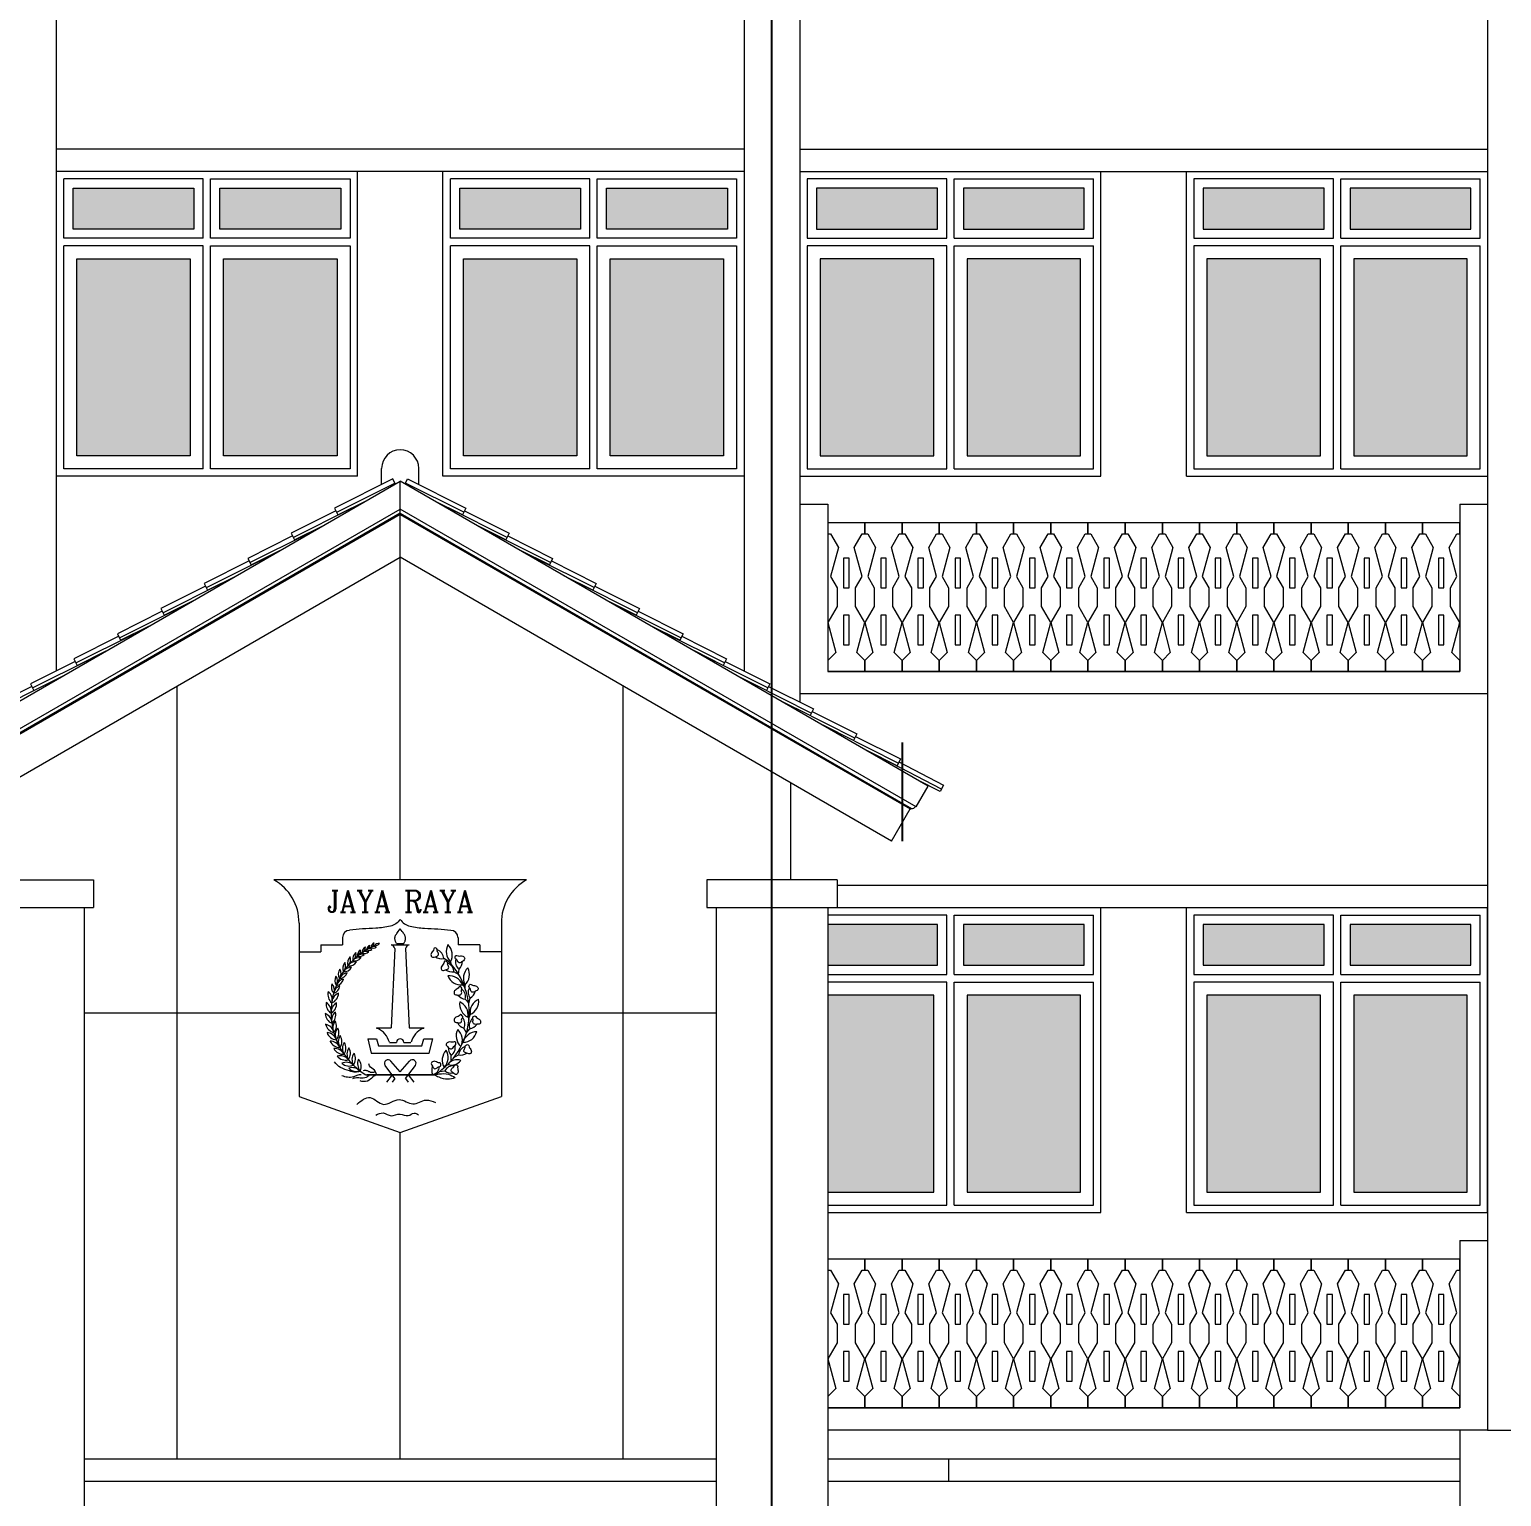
# Model space of a CAD drawing. Header units: millimetres. Extents: x -11 to 39085, y -101 to 28664.
# Drawn here: x 7863 to 9447, y 22618 to 24196 of the extents above; entities that cross this region are included whole.
import ezdxf
from ezdxf.enums import TextEntityAlignment as Align

# ---------------------------------------------------------------- set-up
doc = ezdxf.new("R2010")
doc.units = ezdxf.units.MM
for name, color, linetype, lineweight in [('ars', 11, 'Continuous', 5), ('GEN', 11, 'Continuous', 5), ('kap', 71, 'Continuous', 15), ('kop', 7, 'Continuous', 20), ('kus', 63, 'Continuous', 15), ('sol kaca', 9, 'Continuous', 0), ('tem', 5, 'Continuous', 20)]:
    doc.layers.add(name, color=color, linetype=linetype, lineweight=lineweight)
doc.layers.add('as', color=1, linetype='Continuous', plot=False)
doc.styles.add('BARU', font='complex.shx')

msp = doc.modelspace()

# ---------------------------------------------------------------- hatches: boundary and pattern name
at = {"layer": 'sol kaca'}
h = msp.add_hatch(color=256, dxfattribs=at)
h.dxf.hatch_style = 1
h.paths.add_polyline_path([(8040, 24025.4), (7910, 24025.4), (7910, 23981.4), (8040, 23981.4)])
h.paths.add_polyline_path([(8198, 24025.4), (8068, 24025.4), (8068, 23981.4), (8198, 23981.4)])
h.paths.add_polyline_path([(8194, 23949.4), (8072, 23949.4), (8072, 23737.4), (8194, 23737.4)])
h.paths.add_polyline_path([(8036, 23949.4), (7914, 23949.4), (7914, 23737.4), (8036, 23737.4)])
h = msp.add_hatch(color=256, dxfattribs=at)
h.dxf.hatch_style = 1
h.paths.add_polyline_path([(8456, 24025.4), (8326, 24025.4), (8326, 23981.4), (8456, 23981.4)])
h.paths.add_polyline_path([(8614, 24025.4), (8484, 24025.4), (8484, 23981.4), (8614, 23981.4)])
h.paths.add_polyline_path([(8610, 23949.4), (8488, 23949.4), (8488, 23737.4), (8610, 23737.4)])
h.paths.add_polyline_path([(8452, 23949.4), (8330, 23949.4), (8330, 23737.4), (8452, 23737.4)])
h = msp.add_hatch(color=256, dxfattribs=at)
h.dxf.hatch_style = 1
h.paths.add_polyline_path([(8840, 24025.4), (8710, 24025.4), (8710, 23981.4), (8840, 23981.4)])
h.paths.add_polyline_path([(8998, 24025.4), (8868, 24025.4), (8868, 23981.4), (8998, 23981.4)])
h.paths.add_polyline_path([(8994, 23949.4), (8872, 23949.4), (8872, 23737.4), (8994, 23737.4)])
h.paths.add_polyline_path([(8836, 23949.4), (8714, 23949.4), (8714, 23737.4), (8836, 23737.4)])
h = msp.add_hatch(color=256, dxfattribs=at)
h.dxf.hatch_style = 1
h.paths.add_polyline_path([(9256, 24025.4), (9126, 24025.4), (9126, 23981.4), (9256, 23981.4)])
h.paths.add_polyline_path([(9414, 24025.4), (9284, 24025.4), (9284, 23981.4), (9414, 23981.4)])
h.paths.add_polyline_path([(9410, 23949.4), (9288, 23949.4), (9288, 23737.4), (9410, 23737.4)])
h.paths.add_polyline_path([(9252, 23949.4), (9130, 23949.4), (9130, 23737.4), (9252, 23737.4)])
h = msp.add_hatch(color=256, dxfattribs=at)
h.dxf.hatch_style = 1
h.paths.add_polyline_path([(8998, 23189.4), (8998, 23233.4), (8868, 23233.4), (8868, 23189.4)])
h.paths.add_polyline_path([(8872, 22945.4), (8994, 22945.4), (8994, 23157.4), (8872, 23157.4)])
h.paths.add_polyline_path([(8722, 23157.4), (8722, 22945.4), (8836, 22945.4), (8836, 23157.4)])
h.paths.add_polyline_path([(8722, 23233.4), (8722, 23189.4), (8840, 23189.4), (8840, 23233.4)])
h = msp.add_hatch(color=256, dxfattribs=at)
h.dxf.hatch_style = 1
h.paths.add_polyline_path([(9256, 23233.4), (9126, 23233.4), (9126, 23189.4), (9256, 23189.4)])
h.paths.add_polyline_path([(9414, 23233.4), (9284, 23233.4), (9284, 23189.4), (9414, 23189.4)])
h.paths.add_polyline_path([(9410, 23157.4), (9288, 23157.4), (9288, 22945.4), (9410, 22945.4)])
h.paths.add_polyline_path([(9252, 23157.4), (9130, 23157.4), (9130, 22945.4), (9252, 22945.4)])

# ---------------------------------------------------------------- linework, layer by layer
at = {"layer": 'ars'}
for p, q in [((8262, 23675.6), (7711.9, 23358)), ((8262, 23674.4), (7713.3, 23357.6)), ((8262, 23675.6), (8812.1, 23358)), ((8262, 23674.4), (8810.7, 23357.6)), ((8262, 23281.4), (8262, 23628.3)), ((8022, 22658.4), (8022, 23489.7)), ((8502, 22658.4), (8502, 23489.7)), ((8313.7, 23193.8), (8308.8, 23196.7)), ((8316.1, 23193), (8317, 23190.2)), ((8324.8, 23179.6), (8319.8, 23182.5)), ((8324.8, 23179.6), (8325.3, 23185.3)), ((8329, 23168.3), (8331.3, 23166.1)), ((8331.7, 23168.1), (8331.7, 23165.2)), ((8335.7, 23148.5), (8331.9, 23152.8)), ((8335.7, 23148.5), (8337.4, 23154)), ((7922, 23138.4), (8153.2, 23138.4)), ((8335, 23133.5), (8335.9, 23130.4)), ((8337.2, 23136.4), (8336.1, 23133.7)), ((8370.8, 23138.4), (8602, 23138.4)), ((8333.2, 23116.6), (8330.3, 23121.6)), ((8333.2, 23116.6), (8336.8, 23121.1)), ((8316.8, 23086.8), (8316.8, 23092.5)), ((8319.7, 23090.3), (8324.8, 23093.1)), ((8304.2, 23075.2), (8309.9, 23075.8)), ((8262, 22658.4), (8262, 23009.4))]:
    msp.add_line(p, q, dxfattribs=at)
for points in [[(8762, 23665.4), (8722, 23665.4), (8722, 23653.4), (8725, 23653.4), (8733.4, 23638.9), (8725, 23607.5), (8732, 23595.4), (8732, 23575.4), (8722, 23558.1), (8730.6, 23526), (8722, 23517.4), (8722, 23505.4), (8762, 23505.4), (8762, 23517.4), (8753.4, 23526), (8762, 23558.1), (8752, 23575.4), (8752, 23595.4), (8759, 23607.5), (8750.6, 23638.9), (8759, 23653.4), (8762, 23653.4)], [(8802, 23665.4), (8762, 23665.4), (8762, 23653.4), (8765, 23653.4), (8773.4, 23638.9), (8765, 23607.5), (8772, 23595.4), (8772, 23575.4), (8762, 23558.1), (8770.6, 23526), (8762, 23517.4), (8762, 23505.4), (8802, 23505.4), (8802, 23517.4), (8793.4, 23526), (8802, 23558.1), (8792, 23575.4), (8792, 23595.4), (8799, 23607.5), (8790.6, 23638.9), (8799, 23653.4), (8802, 23653.4)], [(8842, 23665.4), (8802, 23665.4), (8802, 23653.4), (8805, 23653.4), (8813.4, 23638.9), (8805, 23607.5), (8812, 23595.4), (8812, 23575.4), (8802, 23558.1), (8810.6, 23526), (8802, 23517.4), (8802, 23505.4), (8842, 23505.4), (8842, 23517.4), (8833.4, 23526), (8842, 23558.1), (8832, 23575.4), (8832, 23595.4), (8839, 23607.5), (8830.6, 23638.9), (8839, 23653.4), (8842, 23653.4)], [(8882, 23665.4), (8842, 23665.4), (8842, 23653.4), (8845, 23653.4), (8853.4, 23638.9), (8845, 23607.5), (8852, 23595.4), (8852, 23575.4), (8842, 23558.1), (8850.6, 23526), (8842, 23517.4), (8842, 23505.4), (8882, 23505.4), (8882, 23517.4), (8873.4, 23526), (8882, 23558.1), (8872, 23575.4), (8872, 23595.4), (8879, 23607.5), (8870.6, 23638.9), (8879, 23653.4), (8882, 23653.4)], [(8922, 23665.4), (8882, 23665.4), (8882, 23653.4), (8885, 23653.4), (8893.4, 23638.9), (8885, 23607.5), (8892, 23595.4), (8892, 23575.4), (8882, 23558.1), (8890.6, 23526), (8882, 23517.4), (8882, 23505.4), (8922, 23505.4), (8922, 23517.4), (8913.4, 23526), (8922, 23558.1), (8912, 23575.4), (8912, 23595.4), (8919, 23607.5), (8910.6, 23638.9), (8919, 23653.4), (8922, 23653.4)], [(8962, 23665.4), (8922, 23665.4), (8922, 23653.4), (8925, 23653.4), (8933.4, 23638.9), (8925, 23607.5), (8932, 23595.4), (8932, 23575.4), (8922, 23558.1), (8930.6, 23526), (8922, 23517.4), (8922, 23505.4), (8962, 23505.4), (8962, 23517.4), (8953.4, 23526), (8962, 23558.1), (8952, 23575.4), (8952, 23595.4), (8959, 23607.5), (8950.6, 23638.9), (8959, 23653.4), (8962, 23653.4)], [(9002, 23665.4), (8962, 23665.4), (8962, 23653.4), (8965, 23653.4), (8973.4, 23638.9), (8965, 23607.5), (8972, 23595.4), (8972, 23575.4), (8962, 23558.1), (8970.6, 23526), (8962, 23517.4), (8962, 23505.4), (9002, 23505.4), (9002, 23517.4), (8993.4, 23526), (9002, 23558.1), (8992, 23575.4), (8992, 23595.4), (8999, 23607.5), (8990.6, 23638.9), (8999, 23653.4), (9002, 23653.4)], [(9042, 23665.4), (9002, 23665.4), (9002, 23653.4), (9005, 23653.4), (9013.4, 23638.9), (9005, 23607.5), (9012, 23595.4), (9012, 23575.4), (9002, 23558.1), (9010.6, 23526), (9002, 23517.4), (9002, 23505.4), (9042, 23505.4), (9042, 23517.4), (9033.4, 23526), (9042, 23558.1), (9032, 23575.4), (9032, 23595.4), (9039, 23607.5), (9030.6, 23638.9), (9039, 23653.4), (9042, 23653.4)], [(9082, 23665.4), (9042, 23665.4), (9042, 23653.4), (9045, 23653.4), (9053.4, 23638.9), (9045, 23607.5), (9052, 23595.4), (9052, 23575.4), (9042, 23558.1), (9050.6, 23526), (9042, 23517.4), (9042, 23505.4), (9082, 23505.4), (9082, 23517.4), (9073.4, 23526), (9082, 23558.1), (9072, 23575.4), (9072, 23595.4), (9079, 23607.5), (9070.6, 23638.9), (9079, 23653.4), (9082, 23653.4)], [(9122, 23665.4), (9082, 23665.4), (9082, 23653.4), (9085, 23653.4), (9093.4, 23638.9), (9085, 23607.5), (9092, 23595.4), (9092, 23575.4), (9082, 23558.1), (9090.6, 23526), (9082, 23517.4), (9082, 23505.4), (9122, 23505.4), (9122, 23517.4), (9113.4, 23526), (9122, 23558.1), (9112, 23575.4), (9112, 23595.4), (9119, 23607.5), (9110.6, 23638.9), (9119, 23653.4), (9122, 23653.4)], [(9162, 23665.4), (9122, 23665.4), (9122, 23653.4), (9125, 23653.4), (9133.4, 23638.9), (9125, 23607.5), (9132, 23595.4), (9132, 23575.4), (9122, 23558.1), (9130.6, 23526), (9122, 23517.4), (9122, 23505.4), (9162, 23505.4), (9162, 23517.4), (9153.4, 23526), (9162, 23558.1), (9152, 23575.4), (9152, 23595.4), (9159, 23607.5), (9150.6, 23638.9), (9159, 23653.4), (9162, 23653.4)], [(9202, 23665.4), (9162, 23665.4), (9162, 23653.4), (9165, 23653.4), (9173.4, 23638.9), (9165, 23607.5), (9172, 23595.4), (9172, 23575.4), (9162, 23558.1), (9170.6, 23526), (9162, 23517.4), (9162, 23505.4), (9202, 23505.4), (9202, 23517.4), (9193.4, 23526), (9202, 23558.1), (9192, 23575.4), (9192, 23595.4), (9199, 23607.5), (9190.6, 23638.9), (9199, 23653.4), (9202, 23653.4)], [(9242, 23665.4), (9202, 23665.4), (9202, 23653.4), (9205, 23653.4), (9213.4, 23638.9), (9205, 23607.5), (9212, 23595.4), (9212, 23575.4), (9202, 23558.1), (9210.6, 23526), (9202, 23517.4), (9202, 23505.4), (9242, 23505.4), (9242, 23517.4), (9233.4, 23526), (9242, 23558.1), (9232, 23575.4), (9232, 23595.4), (9239, 23607.5), (9230.6, 23638.9), (9239, 23653.4), (9242, 23653.4)], [(9282, 23665.4), (9242, 23665.4), (9242, 23653.4), (9245, 23653.4), (9253.4, 23638.9), (9245, 23607.5), (9252, 23595.4), (9252, 23575.4), (9242, 23558.1), (9250.6, 23526), (9242, 23517.4), (9242, 23505.4), (9282, 23505.4), (9282, 23517.4), (9273.4, 23526), (9282, 23558.1), (9272, 23575.4), (9272, 23595.4), (9279, 23607.5), (9270.6, 23638.9), (9279, 23653.4), (9282, 23653.4)], [(9322, 23665.4), (9282, 23665.4), (9282, 23653.4), (9285, 23653.4), (9293.4, 23638.9), (9285, 23607.5), (9292, 23595.4), (9292, 23575.4), (9282, 23558.1), (9290.6, 23526), (9282, 23517.4), (9282, 23505.4), (9322, 23505.4), (9322, 23517.4), (9313.4, 23526), (9322, 23558.1), (9312, 23575.4), (9312, 23595.4), (9319, 23607.5), (9310.6, 23638.9), (9319, 23653.4), (9322, 23653.4)], [(9362, 23665.4), (9322, 23665.4), (9322, 23653.4), (9325, 23653.4), (9333.4, 23638.9), (9325, 23607.5), (9332, 23595.4), (9332, 23575.4), (9322, 23558.1), (9330.6, 23526), (9322, 23517.4), (9322, 23505.4), (9362, 23505.4), (9362, 23517.4), (9353.4, 23526), (9362, 23558.1), (9352, 23575.4), (9352, 23595.4), (9359, 23607.5), (9350.6, 23638.9), (9359, 23653.4), (9362, 23653.4)], [(9402, 23665.4), (9362, 23665.4), (9362, 23653.4), (9365, 23653.4), (9373.4, 23638.9), (9365, 23607.5), (9372, 23595.4), (9372, 23575.4), (9362, 23558.1), (9370.6, 23526), (9362, 23517.4), (9362, 23505.4), (9402, 23505.4), (9402, 23517.4), (9393.4, 23526), (9402, 23558.1), (9392, 23575.4), (9392, 23595.4), (9399, 23607.5), (9390.6, 23638.9), (9399, 23653.4), (9402, 23653.4)], [(8739, 23595.4), (8745, 23595.4), (8745, 23627.4), (8739, 23627.4)], [(8779, 23595.4), (8785, 23595.4), (8785, 23627.4), (8779, 23627.4)], [(8819, 23595.4), (8825, 23595.4), (8825, 23627.4), (8819, 23627.4)], [(8859, 23595.4), (8865, 23595.4), (8865, 23627.4), (8859, 23627.4)], [(8899, 23595.4), (8905, 23595.4), (8905, 23627.4), (8899, 23627.4)], [(8939, 23595.4), (8945, 23595.4), (8945, 23627.4), (8939, 23627.4)], [(8979, 23595.4), (8985, 23595.4), (8985, 23627.4), (8979, 23627.4)], [(9019, 23595.4), (9025, 23595.4), (9025, 23627.4), (9019, 23627.4)], [(9059, 23595.4), (9065, 23595.4), (9065, 23627.4), (9059, 23627.4)], [(9099, 23595.4), (9105, 23595.4), (9105, 23627.4), (9099, 23627.4)], [(9139, 23595.4), (9145, 23595.4), (9145, 23627.4), (9139, 23627.4)], [(9179, 23595.4), (9185, 23595.4), (9185, 23627.4), (9179, 23627.4)], [(9219, 23595.4), (9225, 23595.4), (9225, 23627.4), (9219, 23627.4)], [(9259, 23595.4), (9265, 23595.4), (9265, 23627.4), (9259, 23627.4)], [(9299, 23595.4), (9305, 23595.4), (9305, 23627.4), (9299, 23627.4)], [(9339, 23595.4), (9345, 23595.4), (9345, 23627.4), (9339, 23627.4)], [(9379, 23595.4), (9385, 23595.4), (9385, 23627.4), (9379, 23627.4)], [(8739, 23534), (8745, 23534), (8745, 23566), (8739, 23566)], [(8779, 23534), (8785, 23534), (8785, 23566), (8779, 23566)], [(8819, 23534), (8825, 23534), (8825, 23566), (8819, 23566)], [(8859, 23534), (8865, 23534), (8865, 23566), (8859, 23566)], [(8899, 23534), (8905, 23534), (8905, 23566), (8899, 23566)], [(8939, 23534), (8945, 23534), (8945, 23566), (8939, 23566)], [(8979, 23534), (8985, 23534), (8985, 23566), (8979, 23566)], [(9019, 23534), (9025, 23534), (9025, 23566), (9019, 23566)], [(9059, 23534), (9065, 23534), (9065, 23566), (9059, 23566)], [(9099, 23534), (9105, 23534), (9105, 23566), (9099, 23566)], [(9139, 23534), (9145, 23534), (9145, 23566), (9139, 23566)], [(9179, 23534), (9185, 23534), (9185, 23566), (9179, 23566)], [(9219, 23534), (9225, 23534), (9225, 23566), (9219, 23566)], [(9259, 23534), (9265, 23534), (9265, 23566), (9259, 23566)], [(9299, 23534), (9305, 23534), (9305, 23566), (9299, 23566)], [(9339, 23534), (9345, 23534), (9345, 23566), (9339, 23566)], [(9379, 23534), (9385, 23534), (9385, 23566), (9379, 23566)], [(8762, 22873.4), (8722, 22873.4), (8722, 22861.4), (8725, 22861.4), (8733.4, 22846.9), (8725, 22815.5), (8732, 22803.4), (8732, 22783.4), (8722, 22766.1), (8730.6, 22734), (8722, 22725.4), (8722, 22713.4), (8762, 22713.4), (8762, 22725.4), (8753.4, 22734), (8762, 22766.1), (8752, 22783.4), (8752, 22803.4), (8759, 22815.5), (8750.6, 22846.9), (8759, 22861.4), (8762, 22861.4)], [(8802, 22873.4), (8762, 22873.4), (8762, 22861.4), (8765, 22861.4), (8773.4, 22846.9), (8765, 22815.5), (8772, 22803.4), (8772, 22783.4), (8762, 22766.1), (8770.6, 22734), (8762, 22725.4), (8762, 22713.4), (8802, 22713.4), (8802, 22725.4), (8793.4, 22734), (8802, 22766.1), (8792, 22783.4), (8792, 22803.4), (8799, 22815.5), (8790.6, 22846.9), (8799, 22861.4), (8802, 22861.4)], [(8842, 22873.4), (8802, 22873.4), (8802, 22861.4), (8805, 22861.4), (8813.4, 22846.9), (8805, 22815.5), (8812, 22803.4), (8812, 22783.4), (8802, 22766.1), (8810.6, 22734), (8802, 22725.4), (8802, 22713.4), (8842, 22713.4), (8842, 22725.4), (8833.4, 22734), (8842, 22766.1), (8832, 22783.4), (8832, 22803.4), (8839, 22815.5), (8830.6, 22846.9), (8839, 22861.4), (8842, 22861.4)], [(8882, 22873.4), (8842, 22873.4), (8842, 22861.4), (8845, 22861.4), (8853.4, 22846.9), (8845, 22815.5), (8852, 22803.4), (8852, 22783.4), (8842, 22766.1), (8850.6, 22734), (8842, 22725.4), (8842, 22713.4), (8882, 22713.4), (8882, 22725.4), (8873.4, 22734), (8882, 22766.1), (8872, 22783.4), (8872, 22803.4), (8879, 22815.5), (8870.6, 22846.9), (8879, 22861.4), (8882, 22861.4)], [(8922, 22873.4), (8882, 22873.4), (8882, 22861.4), (8885, 22861.4), (8893.4, 22846.9), (8885, 22815.5), (8892, 22803.4), (8892, 22783.4), (8882, 22766.1), (8890.6, 22734), (8882, 22725.4), (8882, 22713.4), (8922, 22713.4), (8922, 22725.4), (8913.4, 22734), (8922, 22766.1), (8912, 22783.4), (8912, 22803.4), (8919, 22815.5), (8910.6, 22846.9), (8919, 22861.4), (8922, 22861.4)], [(8962, 22873.4), (8922, 22873.4), (8922, 22861.4), (8925, 22861.4), (8933.4, 22846.9), (8925, 22815.5), (8932, 22803.4), (8932, 22783.4), (8922, 22766.1), (8930.6, 22734), (8922, 22725.4), (8922, 22713.4), (8962, 22713.4), (8962, 22725.4), (8953.4, 22734), (8962, 22766.1), (8952, 22783.4), (8952, 22803.4), (8959, 22815.5), (8950.6, 22846.9), (8959, 22861.4), (8962, 22861.4)], [(9002, 22873.4), (8962, 22873.4), (8962, 22861.4), (8965, 22861.4), (8973.4, 22846.9), (8965, 22815.5), (8972, 22803.4), (8972, 22783.4), (8962, 22766.1), (8970.6, 22734), (8962, 22725.4), (8962, 22713.4), (9002, 22713.4), (9002, 22725.4), (8993.4, 22734), (9002, 22766.1), (8992, 22783.4), (8992, 22803.4), (8999, 22815.5), (8990.6, 22846.9), (8999, 22861.4), (9002, 22861.4)], [(9042, 22873.4), (9002, 22873.4), (9002, 22861.4), (9005, 22861.4), (9013.4, 22846.9), (9005, 22815.5), (9012, 22803.4), (9012, 22783.4), (9002, 22766.1), (9010.6, 22734), (9002, 22725.4), (9002, 22713.4), (9042, 22713.4), (9042, 22725.4), (9033.4, 22734), (9042, 22766.1), (9032, 22783.4), (9032, 22803.4), (9039, 22815.5), (9030.6, 22846.9), (9039, 22861.4), (9042, 22861.4)], [(9082, 22873.4), (9042, 22873.4), (9042, 22861.4), (9045, 22861.4), (9053.4, 22846.9), (9045, 22815.5), (9052, 22803.4), (9052, 22783.4), (9042, 22766.1), (9050.6, 22734), (9042, 22725.4), (9042, 22713.4), (9082, 22713.4), (9082, 22725.4), (9073.4, 22734), (9082, 22766.1), (9072, 22783.4), (9072, 22803.4), (9079, 22815.5), (9070.6, 22846.9), (9079, 22861.4), (9082, 22861.4)], [(9122, 22873.4), (9082, 22873.4), (9082, 22861.4), (9085, 22861.4), (9093.4, 22846.9), (9085, 22815.5), (9092, 22803.4), (9092, 22783.4), (9082, 22766.1), (9090.6, 22734), (9082, 22725.4), (9082, 22713.4), (9122, 22713.4), (9122, 22725.4), (9113.4, 22734), (9122, 22766.1), (9112, 22783.4), (9112, 22803.4), (9119, 22815.5), (9110.6, 22846.9), (9119, 22861.4), (9122, 22861.4)], [(9162, 22873.4), (9122, 22873.4), (9122, 22861.4), (9125, 22861.4), (9133.4, 22846.9), (9125, 22815.5), (9132, 22803.4), (9132, 22783.4), (9122, 22766.1), (9130.6, 22734), (9122, 22725.4), (9122, 22713.4), (9162, 22713.4), (9162, 22725.4), (9153.4, 22734), (9162, 22766.1), (9152, 22783.4), (9152, 22803.4), (9159, 22815.5), (9150.6, 22846.9), (9159, 22861.4), (9162, 22861.4)], [(9202, 22873.4), (9162, 22873.4), (9162, 22861.4), (9165, 22861.4), (9173.4, 22846.9), (9165, 22815.5), (9172, 22803.4), (9172, 22783.4), (9162, 22766.1), (9170.6, 22734), (9162, 22725.4), (9162, 22713.4), (9202, 22713.4), (9202, 22725.4), (9193.4, 22734), (9202, 22766.1), (9192, 22783.4), (9192, 22803.4), (9199, 22815.5), (9190.6, 22846.9), (9199, 22861.4), (9202, 22861.4)], [(9242, 22873.4), (9202, 22873.4), (9202, 22861.4), (9205, 22861.4), (9213.4, 22846.9), (9205, 22815.5), (9212, 22803.4), (9212, 22783.4), (9202, 22766.1), (9210.6, 22734), (9202, 22725.4), (9202, 22713.4), (9242, 22713.4), (9242, 22725.4), (9233.4, 22734), (9242, 22766.1), (9232, 22783.4), (9232, 22803.4), (9239, 22815.5), (9230.6, 22846.9), (9239, 22861.4), (9242, 22861.4)], [(9282, 22873.4), (9242, 22873.4), (9242, 22861.4), (9245, 22861.4), (9253.4, 22846.9), (9245, 22815.5), (9252, 22803.4), (9252, 22783.4), (9242, 22766.1), (9250.6, 22734), (9242, 22725.4), (9242, 22713.4), (9282, 22713.4), (9282, 22725.4), (9273.4, 22734), (9282, 22766.1), (9272, 22783.4), (9272, 22803.4), (9279, 22815.5), (9270.6, 22846.9), (9279, 22861.4), (9282, 22861.4)], [(9322, 22873.4), (9282, 22873.4), (9282, 22861.4), (9285, 22861.4), (9293.4, 22846.9), (9285, 22815.5), (9292, 22803.4), (9292, 22783.4), (9282, 22766.1), (9290.6, 22734), (9282, 22725.4), (9282, 22713.4), (9322, 22713.4), (9322, 22725.4), (9313.4, 22734), (9322, 22766.1), (9312, 22783.4), (9312, 22803.4), (9319, 22815.5), (9310.6, 22846.9), (9319, 22861.4), (9322, 22861.4)], [(9362, 22873.4), (9322, 22873.4), (9322, 22861.4), (9325, 22861.4), (9333.4, 22846.9), (9325, 22815.5), (9332, 22803.4), (9332, 22783.4), (9322, 22766.1), (9330.6, 22734), (9322, 22725.4), (9322, 22713.4), (9362, 22713.4), (9362, 22725.4), (9353.4, 22734), (9362, 22766.1), (9352, 22783.4), (9352, 22803.4), (9359, 22815.5), (9350.6, 22846.9), (9359, 22861.4), (9362, 22861.4)], [(9402, 22873.4), (9362, 22873.4), (9362, 22861.4), (9365, 22861.4), (9373.4, 22846.9), (9365, 22815.5), (9372, 22803.4), (9372, 22783.4), (9362, 22766.1), (9370.6, 22734), (9362, 22725.4), (9362, 22713.4), (9402, 22713.4), (9402, 22725.4), (9393.4, 22734), (9402, 22766.1), (9392, 22783.4), (9392, 22803.4), (9399, 22815.5), (9390.6, 22846.9), (9399, 22861.4), (9402, 22861.4)], [(8739, 22803.4), (8745, 22803.4), (8745, 22835.4), (8739, 22835.4)], [(8779, 22803.4), (8785, 22803.4), (8785, 22835.4), (8779, 22835.4)], [(8819, 22803.4), (8825, 22803.4), (8825, 22835.4), (8819, 22835.4)], [(8859, 22803.4), (8865, 22803.4), (8865, 22835.4), (8859, 22835.4)], [(8899, 22803.4), (8905, 22803.4), (8905, 22835.4), (8899, 22835.4)], [(8939, 22803.4), (8945, 22803.4), (8945, 22835.4), (8939, 22835.4)], [(8979, 22803.4), (8985, 22803.4), (8985, 22835.4), (8979, 22835.4)], [(9019, 22803.4), (9025, 22803.4), (9025, 22835.4), (9019, 22835.4)], [(9059, 22803.4), (9065, 22803.4), (9065, 22835.4), (9059, 22835.4)], [(9099, 22803.4), (9105, 22803.4), (9105, 22835.4), (9099, 22835.4)], [(9139, 22803.4), (9145, 22803.4), (9145, 22835.4), (9139, 22835.4)], [(9179, 22803.4), (9185, 22803.4), (9185, 22835.4), (9179, 22835.4)], [(9219, 22803.4), (9225, 22803.4), (9225, 22835.4), (9219, 22835.4)], [(9259, 22803.4), (9265, 22803.4), (9265, 22835.4), (9259, 22835.4)], [(9299, 22803.4), (9305, 22803.4), (9305, 22835.4), (9299, 22835.4)], [(9339, 22803.4), (9345, 22803.4), (9345, 22835.4), (9339, 22835.4)], [(9379, 22803.4), (9385, 22803.4), (9385, 22835.4), (9379, 22835.4)], [(8739, 22742), (8745, 22742), (8745, 22774), (8739, 22774)], [(8779, 22742), (8785, 22742), (8785, 22774), (8779, 22774)], [(8819, 22742), (8825, 22742), (8825, 22774), (8819, 22774)], [(8859, 22742), (8865, 22742), (8865, 22774), (8859, 22774)], [(8899, 22742), (8905, 22742), (8905, 22774), (8899, 22774)], [(8939, 22742), (8945, 22742), (8945, 22774), (8939, 22774)], [(8979, 22742), (8985, 22742), (8985, 22774), (8979, 22774)], [(9019, 22742), (9025, 22742), (9025, 22774), (9019, 22774)], [(9059, 22742), (9065, 22742), (9065, 22774), (9059, 22774)], [(9099, 22742), (9105, 22742), (9105, 22774), (9099, 22774)], [(9139, 22742), (9145, 22742), (9145, 22774), (9139, 22774)], [(9179, 22742), (9185, 22742), (9185, 22774), (9179, 22774)], [(9219, 22742), (9225, 22742), (9225, 22774), (9219, 22774)], [(9259, 22742), (9265, 22742), (9265, 22774), (9259, 22774)], [(9299, 22742), (9305, 22742), (9305, 22774), (9299, 22774)], [(9339, 22742), (9345, 22742), (9345, 22774), (9339, 22774)], [(9379, 22742), (9385, 22742), (9385, 22774), (9379, 22774)]]:
    msp.add_lwpolyline(points, close=True, dxfattribs=at)
for centre, radius, start, end in [((8266.4, 23138.6), 78.8, 114.0856, 237.6325), ((8222.9, 23200.2), 6.83, 123.961, 188.4223), ((8212.4, 23204.9), 6.83, 303.961, 8.4223), ((8217.7, 23208.8), 6.83, 297.7406, 2.2019), ((8227.7, 23203), 6.83, 117.7406, 182.2019), ((8225.3, 23197.6), 6.83, 66.021, 130.4823), ((8231.3, 23205.8), 5.46, 113.4007, 177.862), ((8223.7, 23211.1), 5.46, 293.4007, 357.862), ((8229.1, 23201.6), 5.46, 61.6811, 126.1424), ((8228.4, 23210.9), 5.46, 241.6811, 306.1424), ((8228.3, 23213.7), 5.46, 293.4007, 357.862), ((8236, 23208.4), 5.46, 113.4007, 177.862), ((8233.7, 23204.2), 5.46, 61.6811, 126.1424), ((8233.1, 23213.4), 5.46, 241.6811, 306.1424), ((8235.2, 23215.9), 5.46, 260.9368, 325.3982), ((8238.8, 23207.4), 5.46, 80.9368, 145.3982), ((8298.9, 23196.5), 9.86, 1.4248, 71.624), ((8326.9, 23204.1), 15.4, 151.1819, 225.9956), ((8302.6, 23200.5), 15.4, 331.1819, 45.9956), ((8209.6, 23186.1), 9.49, 139.3679, 203.8292), ((8193.7, 23188.5), 9.49, 319.3679, 23.8292), ((8214.8, 23191.8), 9.49, 133.8416, 198.303), ((8199.2, 23195.7), 9.49, 313.8416, 18.303), ((8213.7, 23183.6), 9.49, 82.122, 146.5834), ((8207.1, 23198.2), 9.49, 262.122, 326.5834), ((8219.5, 23196.2), 8.54, 126.6239, 191.0853), ((8206, 23201.5), 8.54, 306.6239, 11.0853), ((8217.6, 23189), 8.54, 74.9043, 139.3657), ((8213.3, 23202.8), 8.54, 254.9043, 319.3657), ((8221.1, 23194.5), 6.83, 72.2414, 136.7027), ((8218.3, 23205.7), 6.83, 252.2414, 316.7027), ((8223.6, 23209), 6.83, 246.021, 310.4823), ((8257.5, 23138.6), 78.8, 302.3675, 44.4851), ((8306.6, 23208.4), 11.9, 235.5154, 280.6207), ((8310, 23182.3), 9.86, 1.4248, 71.624), ((8331.2, 23193.1), 9.86, 162.5946, 232.7938), ((8317.1, 23193.9), 11.9, 313.598, 358.7033), ((8201.1, 23173.1), 9.49, 150.2996, 214.761), ((8185.1, 23172.4), 9.49, 330.2996, 34.761), ((8202.4, 23165), 9.49, 98.58, 163.0414), ((8191.9, 23177.1), 9.49, 278.58, 343.0414), ((8204.9, 23180), 9.49, 145.7989, 210.2603), ((8188.9, 23180.5), 9.49, 325.7989, 30.2603), ((8196, 23184.6), 9.49, 274.0793, 338.5407), ((8205.6, 23171.7), 9.49, 94.0793, 158.5407), ((8209.3, 23177.8), 9.49, 87.6483, 152.1096), ((8201.3, 23191.8), 9.49, 267.6483, 332.1096), ((8317.6, 23194.2), 11.9, 235.5154, 280.6207), ((8314.6, 23162.8), 15.4, 20.9123, 95.7261), ((8327.5, 23183.7), 15.4, 200.9123, 275.7261), ((8345.4, 23175.4), 15.4, 133.1999, 208.0136), ((8321.1, 23179.4), 15.4, 313.1999, 28.0136), ((8196.1, 23157.9), 11.9, 164.619, 229.0804), ((8176.9, 23152.1), 11.9, 344.619, 49.0804), ((8197.4, 23166), 9.49, 158.8649, 223.3262), ((8183.8, 23159.8), 11.9, 292.8994, 357.3608), ((8200.2, 23148.4), 11.9, 112.8994, 177.3608), ((8181.7, 23162.9), 9.49, 338.8649, 43.3262), ((8187.7, 23168.5), 9.49, 287.1453, 351.6066), ((8199.9, 23158.1), 9.49, 107.1453, 171.6066), ((8333.5, 23164.6), 11.9, 217.2288, 262.3342), ((8322.5, 23155.7), 9.86, 343.1383, 53.3375), ((8344.9, 23160.3), 9.86, 150.0679, 220.2671), ((8331.2, 23164.2), 11.9, 301.0712, 346.1766), ((8194.2, 23147.7), 11.9, 172.3995, 236.8608), ((8175.9, 23139.4), 11.9, 352.3995, 56.8608), ((8199.5, 23138.9), 11.9, 120.6799, 185.1412), ((8181.6, 23148), 11.9, 300.6799, 5.1412), ((8341.3, 23147.6), 15.4, 171.1641, 245.9779), ((8319.7, 23135.9), 15.4, 351.1641, 65.9779), ((8352.5, 23138.6), 15.4, 113.3027, 188.1164), ((8331.1, 23150.6), 15.4, 293.3027, 8.1164), ((8176.7, 23126.6), 11.9, 2.2926, 66.7539), ((8193.2, 23137.9), 11.9, 182.2926, 246.7539), ((8179.1, 23114.4), 11.9, 12.6628, 77.1241), ((8193.3, 23128.6), 11.9, 192.6628, 257.1241), ((8200, 23130.1), 11.9, 130.573, 195.0343), ((8180.8, 23136), 11.9, 310.573, 15.0343), ((8201.4, 23122.1), 11.9, 140.9432, 205.4045), ((8181.5, 23124.5), 11.9, 320.9432, 25.4045), ((8334.3, 23132.9), 11.9, 205.6201, 250.7254), ((8321.7, 23126.3), 9.86, 331.5296, 41.7288), ((8346.1, 23124.2), 9.86, 128.2781, 198.4773), ((8334.9, 23132.8), 11.9, 279.2815, 324.3868), ((8194.4, 23121.1), 11.9, 200.2151, 264.6765), ((8182.2, 23105.2), 11.9, 20.2151, 84.6765), ((8204, 23114.4), 11.9, 140.9432, 205.4045), ((8184.1, 23116.8), 11.9, 320.9432, 25.4045), ((8207.3, 23107.2), 11.9, 146.9028, 211.3642), ((8187.3, 23107.5), 11.9, 326.9028, 31.3642), ((8337.6, 23113.4), 15.4, 153.0891, 227.9029), ((8313.5, 23109), 15.4, 333.0891, 47.9029), ((8329.4, 23121.8), 15.4, 271.02, 345.8338), ((8344.6, 23102.5), 15.4, 91.02, 165.8338), ((8197.1, 23112.9), 11.9, 206.1601, 270.6214), ((8186.6, 23095.8), 11.9, 26.1601, 90.6214), ((8201, 23105.5), 11.9, 208.508, 272.9693), ((8191.2, 23088), 11.9, 28.508, 92.9693), ((8211.8, 23099.8), 11.9, 146.6953, 211.1566), ((8191.7, 23100.2), 11.9, 326.6953, 31.1566), ((8216.6, 23093.6), 11.9, 144.8635, 209.3249), ((8196.5, 23094.7), 11.9, 324.8635, 29.3249), ((8222, 23087.8), 11.9, 144.4903, 208.9516), ((8202, 23088.9), 11.9, 324.4903, 28.9516), ((8322.6, 23087.5), 15.4, 137.1076, 211.9214), ((8298.1, 23089.9), 15.4, 317.1076, 31.9214), ((8325.6, 23100.5), 11.9, 176.9872, 222.0926), ((8311.4, 23100.8), 9.86, 302.8967, 13.0959), ((8334.6, 23092.5), 9.86, 106.5818, 176.781), ((8327.3, 23104.7), 11.9, 257.5851, 302.6905), ((8197.1, 23080.2), 11.9, 40.0311, 104.4924), ((8203.2, 23099.3), 11.9, 220.0311, 284.4924), ((8203.9, 23073.1), 11.9, 49.2006, 113.662), ((8206.9, 23092.9), 11.9, 229.2006, 293.662), ((8210.6, 23067.4), 11.9, 44.4223, 108.8836), ((8215.2, 23086.9), 11.9, 224.4223, 288.8836), ((8228, 23083.4), 11.9, 156.1803, 220.6416), ((8208.2, 23080.5), 11.9, 336.1803, 40.6416), ((8318.8, 23071.4), 9.86, 83.4432, 153.6424), ((8323.1, 23075.9), 11.9, 69.8962, 144.7099), ((8317.5, 23094), 11.9, 249.8962, 324.7099), ((8316.9, 23085.4), 11.9, 234.4466, 279.5519)]:
    msp.add_arc(centre, radius, start, end, dxfattribs=at)
at = {"layer": 'ars', "color": 11}
for centre, radius, start, end in [((8307.8, 23076.5), 11.9, 158.8696, 203.9749), ((8294.4, 23081.2), 9.86, 284.779, 354.9783), ((8298, 23074.7), 3.11, 270, 302.3675)]:
    msp.add_arc(centre, radius, start, end, dxfattribs=at)
at = {"layer": 'ars'}
for points, start_tangent, end_tangent in [([(8302.1, 23203.9), (8303.1, 23200.6), (8299.8, 23198.6), (8295.9, 23198.5), (8295.2, 23201.7), (8297.8, 23205.8), (8298.7, 23207.9), (8302, 23206.1), (8302.1, 23203.9)], (0.714442, -0.699695), (0.714442, -0.699695)), ([(8313.1, 23189.8), (8314.1, 23186.4), (8310.9, 23184.4), (8306.9, 23184.3), (8306.2, 23187.5), (8308.8, 23191.6), (8309.8, 23193.7), (8313.1, 23191.9), (8313.1, 23189.8)], (0.714442, -0.699695), (0.714442, -0.699695)), ([(8323.3, 23195), (8325.5, 23192.2), (8329, 23193.6), (8331.4, 23196.8), (8329.2, 23199.3), (8324.3, 23199.5), (8322, 23200), (8321.6, 23196.3), (8323.3, 23195)], (0.149901, -0.988701), (0.149901, -0.988701)), ([(8327.8, 23161.8), (8327.7, 23158.3), (8324, 23157.4), (8320.2, 23158.6), (8320.5, 23161.9), (8324.3, 23164.9), (8325.9, 23166.6), (8328.4, 23163.9), (8327.8, 23161.8)], (0.458819, -0.88853), (0.458819, -0.88853)), ([(8337.6, 23163.8), (8339.1, 23160.6), (8342.8, 23161.3), (8345.8, 23163.9), (8344.2, 23166.8), (8339.6, 23168.1), (8337.4, 23169), (8336.2, 23165.5), (8337.6, 23163.8)], (-0.068112, -0.997678), (-0.068112, -0.997678)), ([(8328.1, 23131.2), (8327.3, 23127.8), (8323.5, 23127.7), (8320, 23129.6), (8321, 23132.8), (8325.3, 23135), (8327.2, 23136.3), (8329.2, 23133.1), (8328.1, 23131.2)], (0.270637, -0.962681), (0.270637, -0.962681)), ([(8340.6, 23130.2), (8340.8, 23126.6), (8344.5, 23125.9), (8348.3, 23127.1), (8347.9, 23130.4), (8344.1, 23133.4), (8342.4, 23135), (8339.9, 23132.2), (8340.6, 23130.2)], (-0.433585, -0.901113), (-0.433585, -0.901113)), ([(8319.5, 23102), (8317.1, 23099.4), (8313.7, 23101.1), (8311.5, 23104.5), (8313.9, 23106.8), (8318.8, 23106.7), (8321.1, 23106.9), (8321.3, 23103.2), (8319.5, 23102)], (-0.223771, -0.974642), (-0.223771, -0.974642)), ([(8331.7, 23100.1), (8330.6, 23096.7), (8333.7, 23094.7), (8337.7, 23094.4), (8338.5, 23097.6), (8336.1, 23101.8), (8335.1, 23104), (8331.8, 23102.3), (8331.7, 23100.1)], (-0.735998, -0.676983), (-0.735998, -0.676983)), ([(8302.4, 23079.9), (8299.3, 23078.1), (8296.6, 23080.8), (8295.6, 23084.6), (8298.6, 23086.1), (8303.2, 23084.5), (8305.5, 23084), (8304.5, 23080.4), (8302.4, 23079.9)], (-0.515761, -0.856733), (-0.515761, -0.856733)), ([(8319.1, 23079.5), (8316.8, 23076.8), (8318.8, 23073.7), (8322.4, 23071.9), (8324.4, 23074.6), (8323.8, 23079.4), (8323.8, 23081.7), (8320, 23081.4), (8319.1, 23079.5)], (-0.942817, -0.33331), (-0.942817, -0.33331))]:
    msp.add_spline(points, degree=3, dxfattribs=dict(at, start_tangent=start_tangent, end_tangent=end_tangent))
for points in [[(8298.9, 23071.6), (8303.8, 23072.5), (8313.8, 23072.1), (8321.2, 23068.6)], [(8298.9, 23071.6), (8303.4, 23069.4), (8313.1, 23067.1), (8321.2, 23068.6)]]:
    msp.add_spline(points, degree=3, dxfattribs=at)
at = {"layer": 'as'}
for p, q in [((8662, 21735.4), (8662, 24928.8)), ((8802, 23429.2), (8802, 23323))]:
    msp.add_line(p, q, dxfattribs=at)
at = {"layer": 'GEN', "color": 11}
for p, q in [((8193.7, 23676.7), (8256.3, 23708)), ((8330.3, 23676.7), (8267.7, 23708)), ((8146.9, 23649.7), (8209.5, 23681)), ((8377, 23649.7), (8314.4, 23681)), ((8100.2, 23622.7), (8162.8, 23654)), ((8423.8, 23622.7), (8361.2, 23654)), ((8053.4, 23595.7), (8116, 23627)), ((8470.6, 23595.7), (8408, 23627)), ((8006.7, 23568.7), (8069.3, 23600)), ((8517.3, 23568.7), (8454.7, 23600)), ((7959.9, 23541.7), (8022.5, 23573)), ((8564.1, 23541.7), (8501.5, 23573)), ((7913.1, 23514.7), (7975.7, 23546)), ((8610.8, 23514.7), (8548.2, 23546)), ((7866.4, 23487.7), (7929, 23519)), ((8657.6, 23487.7), (8595, 23519)), ((7819.6, 23460.7), (7882.2, 23492)), ((8704.3, 23460.7), (8641.7, 23492)), ((8751.2, 23433.8), (8688.6, 23465.1)), ((8797.9, 23406.8), (8735.3, 23438.2)), ((8844.3, 23378.8), (8782.2, 23411.2))]:
    msp.add_line(p, q, dxfattribs=at)
for points in [[(8254, 23712.5), (8191.4, 23681.1), (8195, 23674), (8226.1, 23689.5)], [(8256.7, 23707.2), (8254, 23712.5)], [(8267.3, 23707.2), (8269.9, 23712.5)], [(8269.9, 23712.5), (8332.5, 23681.1), (8328.9, 23674), (8297.9, 23689.5)], [(8209.9, 23680.2), (8209.5, 23681)], [(8314, 23680.2), (8314.4, 23681)], [(8192.9, 23678.3), (8144.7, 23654.1), (8148.3, 23647), (8179.3, 23662.5)], [(8331.1, 23678.3), (8379.3, 23654.1), (8375.7, 23647), (8344.7, 23662.5)], [(8146.1, 23651.3), (8097.9, 23627.1), (8101.5, 23620), (8132.5, 23635.5)], [(8163.2, 23653.2), (8162.8, 23654)], [(8360.8, 23653.2), (8361.2, 23654)], [(8377.8, 23651.3), (8426, 23627.1), (8422.5, 23620), (8391.4, 23635.5)], [(8099.4, 23624.3), (8051.2, 23600.1), (8054.8, 23593), (8085.8, 23608.5)], [(8116.4, 23626.2), (8116, 23627)], [(8407.6, 23626.2), (8408, 23627)], [(8424.6, 23624.3), (8472.8, 23600.1), (8469.2, 23593), (8438.2, 23608.5)], [(8052.6, 23597.3), (8004.4, 23573.1), (8008, 23566), (8039, 23581.5)], [(8069.7, 23599.2), (8069.3, 23600)], [(8454.3, 23599.2), (8454.7, 23600)], [(8471.4, 23597.3), (8519.6, 23573.1), (8516, 23566), (8484.9, 23581.5)], [(8005.9, 23570.3), (7957.7, 23546.1), (7961.2, 23539), (7992.3, 23554.5)], [(8022.9, 23572.2), (8022.5, 23573)], [(8501.1, 23572.2), (8501.5, 23573)], [(8518.1, 23570.3), (8566.3, 23546.1), (8562.7, 23539), (8531.7, 23554.5)], [(7959.1, 23543.3), (7910.9, 23519.2), (7914.5, 23512), (7945.5, 23527.5)], [(7976.1, 23545.2), (7975.7, 23546)], [(8547.8, 23545.2), (8548.2, 23546)], [(8564.9, 23543.3), (8613.1, 23519.2), (8609.5, 23512), (8578.5, 23527.5)], [(7912.3, 23516.3), (7864.2, 23492.2), (7867.7, 23485), (7898.8, 23500.5)], [(7929.4, 23518.2), (7929, 23519)], [(8594.6, 23518.2), (8595, 23519)], [(8611.6, 23516.3), (8659.8, 23492.2), (8656.2, 23485), (8625.2, 23500.5)], [(7882.6, 23491.2), (7882.2, 23492)], [(8641.3, 23491.2), (8641.7, 23492)], [(7865.6, 23489.3), (7817.4, 23465.2), (7821, 23458), (7852, 23473.5)], [(8658.4, 23489.3), (8706.6, 23465.2), (8703, 23458), (8672, 23473.5)], [(8688.1, 23464.2), (8688.6, 23465.1)], [(8705.2, 23462.4), (8753.4, 23438.3), (8749.8, 23431.1), (8717, 23447.6)], [(8734.9, 23437.2), (8735.3, 23438.2)], [(8752, 23435.4), (8800.2, 23411.3), (8796.6, 23404.1), (8763.3, 23420.8)], [(8781.7, 23410.2), (8782.2, 23411.2)], [(8798.6, 23408.2), (8846.6, 23383.3), (8842.9, 23376.2), (8819.8, 23388.2)]]:
    msp.add_lwpolyline(points, dxfattribs=at)
at = {"layer": 'kap'}
for p, q in [((8242, 23706.4), (8242, 23723.9)), ((8282, 23706.4), (8282, 23723.9)), ((7693.8, 23382.2), (8262, 23710.2)), ((8262, 23628.3), (8262, 23710.2)), ((8830.2, 23382.2), (8262, 23710.2)), ((7706.8, 23359.7), (8262, 23680.2)), ((8817.2, 23359.7), (8262, 23680.2)), ((7733.3, 23323), (8262, 23628.3)), ((8790.7, 23323), (8262, 23628.3)), ((8817.2, 23359.7), (8830.2, 23382.2)), ((8790.7, 23323), (8810.7, 23357.6))]:
    msp.add_line(p, q, dxfattribs=at)
for centre, radius, start, end in [((8262, 23723.9), 20, 0, 180), ((8811.2, 23358.5), 1, 240, 330), ((8812.5, 23362.4), 4.38, 263.9523, 330)]:
    msp.add_arc(centre, radius, start, end, dxfattribs=at)
at = {"layer": 'kop', "color": 5}
for p, q in [((8398, 23281.4), (8126, 23281.4)), ((8153.2, 23234.8), (8153.2, 23048.3)), ((8370.8, 23234.8), (8370.8, 23048.3)), ((8176.5, 23211.5), (8176.5, 23203.7)), ((8176.5, 23211.5), (8199.8, 23211.5)), ((8199.8, 23219.2), (8199.8, 23211.5)), ((8324.2, 23219.2), (8324.2, 23211.5)), ((8347.5, 23211.5), (8324.2, 23211.5)), ((8347.5, 23211.5), (8347.5, 23203.7)), ((8153.2, 23203.7), (8176.5, 23203.7)), ((8370.8, 23203.7), (8347.5, 23203.7)), ((8256.2, 23067.7), (8245.7, 23081.7)), ((8262, 23074.7), (8251.9, 23086.3)), ((8262, 23074.7), (8272.1, 23086.3)), ((8267.8, 23067.7), (8278.3, 23081.7)), ((8256.2, 23067.7), (8253.2, 23063.8)), ((8267.8, 23067.7), (8270.7, 23063.8)), ((8153.2, 23048.3), (8262, 23009.4)), ((8262, 23009.4), (8370.8, 23048.3))]:
    msp.add_line(p, q, dxfattribs=at)
at = {"layer": 'kop', "color": 7}
for p, q in [((8252.3, 23211.5), (8271.7, 23211.5)), ((8256.2, 23207.6), (8252.3, 23122.1)), ((8258.1, 23213), (8265.9, 23213)), ((8267.8, 23207.6), (8271.7, 23122.1)), ((8227, 23110.4), (8236.6, 23110.4)), ((8227, 23110.4), (8230.9, 23094.9)), ((8236.6, 23122.1), (8236.6, 23121.7)), ((8236.6, 23122.1), (8252.3, 23122.1)), ((8236.6, 23121.7), (8237.5, 23121.7)), ((8236.6, 23110.4), (8238.6, 23102.7)), ((8271.7, 23122.1), (8287.3, 23122.1)), ((8285.4, 23102.7), (8287.3, 23110.4)), ((8286.4, 23121.7), (8287.3, 23121.7)), ((8287.3, 23122.1), (8287.3, 23121.7)), ((8287.3, 23110.4), (8297, 23110.4)), ((8293.1, 23094.9), (8297, 23110.4)), ((8230.9, 23094.9), (8293.1, 23094.9)), ((8238.6, 23102.7), (8285.4, 23102.7)), ((8250.3, 23106.5), (8258.1, 23106.5)), ((8265.9, 23106.5), (8273.6, 23106.5))]:
    msp.add_line(p, q, dxfattribs=at)
for points in [[(8258.1, 23213), (8257.7, 23213.7), (8257.3, 23214.2), (8257, 23214.8), (8256.8, 23215.4), (8256.6, 23215.9), (8256.5, 23216.4), (8256.4, 23216.9), (8256.3, 23217.4), (8256.3, 23217.8), (8256.3, 23218.3), (8256.3, 23218.8), (8256.3, 23219.3), (8256.4, 23219.8), (8256.5, 23220.3), (8256.7, 23220.8), (8256.9, 23221.3), (8257.1, 23221.8), (8257.5, 23222.4), (8257.9, 23223), (8258.4, 23223.7), (8259, 23224.6), (8259.8, 23225.7), (8260.8, 23227), (8262, 23228.6)], [(8265.9, 23213), (8266.3, 23213.7), (8266.7, 23214.2), (8267, 23214.8), (8267.2, 23215.4), (8267.4, 23215.9), (8267.5, 23216.4), (8267.6, 23216.9), (8267.7, 23217.4), (8267.7, 23217.8), (8267.7, 23218.3), (8267.7, 23218.8), (8267.6, 23219.3), (8267.6, 23219.8), (8267.4, 23220.3), (8267.3, 23220.8), (8267.1, 23221.3), (8266.8, 23221.8), (8266.5, 23222.4), (8266.1, 23223), (8265.6, 23223.7), (8265, 23224.6), (8264.1, 23225.7), (8263.2, 23227), (8262, 23228.6)]]:
    msp.add_lwpolyline(points, dxfattribs=at)
at = {"layer": 'kop', "color": 1}
msp.add_lwpolyline([(8226, 23071.6), (8298, 23071.6)], close=True, dxfattribs=at)
at = {"layer": 'kop', "color": 5}
for points in [[(8253.2, 23071.6), (8247.4, 23063.8)], [(8270.7, 23071.6), (8276.6, 23063.8)]]:
    msp.add_lwpolyline(points, dxfattribs=at)
for centre, radius, start, end in [((8099.6, 23234.8), 53.6, 0, 60.5129), ((8424.4, 23234.8), 53.6, 119.4871, 180), ((8207.6, 23219.2), 7.77, 90, 180), ((8316.4, 23219.2), 7.77, 0, 90), ((8248.8, 23084), 3.89, 36.8699, 216.8699), ((8275.2, 23084), 3.89, 323.1301, 143.1301)]:
    msp.add_arc(centre, radius, start, end, dxfattribs=at)
at = {"layer": 'kop', "color": 7}
for centre, radius, start, end in [((8250.8, 23206.2), 5.5, 15, 75), ((8273.1, 23206.2), 5.5, 105, 165), ((8227.8, 23100.5), 23.3, 15, 65.3894), ((8262, 23106.5), 3.89, 0, 180), ((8296.2, 23100.5), 23.3, 114.6106, 165)]:
    msp.add_arc(centre, radius, start, end, dxfattribs=at)
at = {"layer": 'kop', "color": 1}
msp.add_arc((8226, 23074.7), 3.11, 237.6325, 270, dxfattribs=at)
at = {"layer": 'kop', "color": 5}
for points in [[(8262, 23238.7), (8257.4, 23234.1), (8251.4, 23231.5), (8235.8, 23229.3), (8221.4, 23228.5), (8207.6, 23227)], [(8262, 23238.7), (8266.5, 23234.1), (8272.6, 23231.5), (8288.1, 23229.3), (8302.6, 23228.5), (8316.4, 23227)], [(8216.9, 23075.5), (8213.6, 23074.3), (8207.5, 23075.8), (8197.9, 23079.4), (8191.2, 23085.4)], [(8236.7, 23071.6), (8234.2, 23076.5), (8228.9, 23081.2), (8228.2, 23083.5)], [(8219.9, 23071.7), (8215.5, 23071), (8211.8, 23069.4), (8205.4, 23068.9), (8199.3, 23070.4)], [(8228.3, 23070.6), (8225.3, 23068.8), (8219, 23068.1), (8213.6, 23068.1), (8210.8, 23067.4)], [(8236.7, 23071.6), (8232.7, 23069.4), (8230.5, 23067.1), (8222.4, 23064.2), (8218.9, 23065.1)], [(8234.3, 23074.2), (8228.9, 23074.6), (8226.2, 23076), (8222.3, 23076)], [(8215.3, 23039.8), (8229.7, 23047), (8244, 23039.8), (8260.9, 23044.9), (8275.7, 23040.3), (8290.1, 23044.4), (8299.8, 23041.9)], [(8235.7, 23028.2), (8243.5, 23030.5), (8252.1, 23027.6), (8261.9, 23029.4), (8270.7, 23027.7), (8276.9, 23030.4), (8281.7, 23028.6)]]:
    msp.add_spline(points, degree=3, dxfattribs=at)
at = {"layer": 'kus'}
for p, q in [((7900, 23971.4), (7900, 24035.4)), ((8050, 24035.4), (7900, 24035.4)), ((8050, 23971.4), (8050, 24035.4)), ((8216, 23715.4), (8216, 24043.4)), ((8308, 23715.4), (8308, 24043.4)), ((8316, 23971.4), (8316, 24035.4)), ((8466, 24035.4), (8316, 24035.4)), ((8466, 23971.4), (8466, 24035.4)), ((8858, 23971.4), (8858, 24035.4)), ((8858, 24035.4), (9008, 24035.4)), ((9008, 23971.4), (9008, 24035.4)), ((9016, 23715.4), (9016, 24043.4)), ((9108, 23715.4), (9108, 24043.4)), ((9274, 23971.4), (9274, 24035.4)), ((9274, 24035.4), (9424, 24035.4)), ((9424, 23971.4), (9424, 24035.4)), ((8050, 23971.4), (7900, 23971.4)), ((8466, 23971.4), (8316, 23971.4)), ((8858, 23971.4), (9008, 23971.4)), ((9274, 23971.4), (9424, 23971.4)), ((7900, 23723.4), (7900, 23963.4)), ((8050, 23963.4), (7900, 23963.4)), ((8050, 23723.4), (8050, 23963.4)), ((8316, 23723.4), (8316, 23963.4)), ((8466, 23963.4), (8316, 23963.4)), ((8466, 23723.4), (8466, 23963.4)), ((8858, 23723.4), (8858, 23963.4)), ((8858, 23963.4), (9008, 23963.4)), ((9008, 23723.4), (9008, 23963.4)), ((9274, 23723.4), (9274, 23963.4)), ((9274, 23963.4), (9424, 23963.4)), ((9424, 23723.4), (9424, 23963.4)), ((8216, 23715.4), (7892, 23715.4)), ((8050, 23723.4), (7900, 23723.4)), ((8632, 23715.4), (8308, 23715.4)), ((8466, 23723.4), (8316, 23723.4)), ((8692, 23715.4), (9016, 23715.4)), ((8858, 23723.4), (9008, 23723.4)), ((9108, 23715.4), (9432, 23715.4)), ((9274, 23723.4), (9424, 23723.4)), ((8858, 23179.4), (8858, 23243.4)), ((8858, 23243.4), (9008, 23243.4)), ((9008, 23179.4), (9008, 23243.4)), ((9016, 22923.4), (9016, 23251.4)), ((9108, 22923.4), (9108, 23251.4)), ((9274, 23179.4), (9274, 23243.4)), ((9274, 23243.4), (9424, 23243.4)), ((9424, 23179.4), (9424, 23243.4)), ((9432, 22923.4), (9432, 23251.4)), ((8858, 23179.4), (9008, 23179.4)), ((9274, 23179.4), (9424, 23179.4)), ((8858, 22931.4), (8858, 23171.4)), ((8858, 23171.4), (9008, 23171.4)), ((9008, 22931.4), (9008, 23171.4)), ((9274, 22931.4), (9274, 23171.4)), ((9274, 23171.4), (9424, 23171.4)), ((9424, 22931.4), (9424, 23171.4)), ((8722, 22923.4), (9016, 22923.4)), ((8858, 22931.4), (9008, 22931.4)), ((9108, 22923.4), (9432, 22923.4)), ((9274, 22931.4), (9424, 22931.4))]:
    msp.add_line(p, q, dxfattribs=at)
for points in [[(8208, 24035.4), (8208, 23971.4), (8058, 23971.4), (8058, 24035.4)], [(8624, 24035.4), (8624, 23971.4), (8474, 23971.4), (8474, 24035.4)], [(8700, 24035.4), (8700, 23971.4), (8850, 23971.4), (8850, 24035.4)], [(9116, 24035.4), (9116, 23971.4), (9266, 23971.4), (9266, 24035.4)], [(8040, 24025.4), (8040, 23981.4), (7910, 23981.4), (7910, 24025.4)], [(8198, 24025.4), (8198, 23981.4), (8068, 23981.4), (8068, 24025.4)], [(8456, 24025.4), (8456, 23981.4), (8326, 23981.4), (8326, 24025.4)], [(8614, 24025.4), (8614, 23981.4), (8484, 23981.4), (8484, 24025.4)], [(8710, 24025.4), (8710, 23981.4), (8840, 23981.4), (8840, 24025.4)], [(8868, 24025.4), (8868, 23981.4), (8998, 23981.4), (8998, 24025.4)], [(9126, 24025.4), (9126, 23981.4), (9256, 23981.4), (9256, 24025.4)], [(9284, 24025.4), (9284, 23981.4), (9414, 23981.4), (9414, 24025.4)], [(8036, 23949.4), (8036, 23737.4), (7914, 23737.4), (7914, 23949.4)], [(8208, 23963.4), (8208, 23723.4), (8058, 23723.4), (8058, 23963.4)], [(8194, 23949.4), (8194, 23737.4), (8072, 23737.4), (8072, 23949.4)], [(8452, 23949.4), (8452, 23737.4), (8330, 23737.4), (8330, 23949.4)], [(8624, 23963.4), (8624, 23723.4), (8474, 23723.4), (8474, 23963.4)], [(8610, 23949.4), (8610, 23737.4), (8488, 23737.4), (8488, 23949.4)], [(8700, 23963.4), (8700, 23723.4), (8850, 23723.4), (8850, 23963.4)], [(8714, 23949.4), (8714, 23737.4), (8836, 23737.4), (8836, 23949.4)], [(8872, 23949.4), (8872, 23737.4), (8994, 23737.4), (8994, 23949.4)], [(9116, 23963.4), (9116, 23723.4), (9266, 23723.4), (9266, 23963.4)], [(9130, 23949.4), (9130, 23737.4), (9252, 23737.4), (9252, 23949.4)], [(9288, 23949.4), (9288, 23737.4), (9410, 23737.4), (9410, 23949.4)], [(9116, 23243.4), (9116, 23179.4), (9266, 23179.4), (9266, 23243.4)], [(8868, 23233.4), (8868, 23189.4), (8998, 23189.4), (8998, 23233.4)], [(9126, 23233.4), (9126, 23189.4), (9256, 23189.4), (9256, 23233.4)], [(9284, 23233.4), (9284, 23189.4), (9414, 23189.4), (9414, 23233.4)], [(8872, 23157.4), (8872, 22945.4), (8994, 22945.4), (8994, 23157.4)], [(9116, 23171.4), (9116, 22931.4), (9266, 22931.4), (9266, 23171.4)], [(9130, 23157.4), (9130, 22945.4), (9252, 22945.4), (9252, 23157.4)], [(9288, 23157.4), (9288, 22945.4), (9410, 22945.4), (9410, 23157.4)]]:
    msp.add_lwpolyline(points, close=True, dxfattribs=at)
for points in [[(8722, 23179.4), (8850, 23179.4), (8850, 23243.4), (8722, 23243.4)], [(8722, 23189.4), (8840, 23189.4), (8840, 23233.4), (8722, 23233.4)], [(8722, 22931.4), (8850, 22931.4), (8850, 23171.4), (8722, 23171.4)], [(8722, 22945.4), (8836, 22945.4), (8836, 23157.4), (8722, 23157.4)]]:
    msp.add_lwpolyline(points, dxfattribs=at)
at = {"layer": 'tem'}
for p, q in [((7892, 24928.8), (7892, 23506.1)), ((8632, 24928.8), (8632, 23506.1)), ((8692, 24928.8), (8692, 23472.5)), ((9432, 24928.8), (9432, 22689.4)), ((8632, 24067.4), (7892, 24067.4)), ((8692, 24067.4), (9432, 24067.4)), ((8632, 24043.4), (7892, 24043.4)), ((8692, 24043.4), (9432, 24043.4)), ((8692, 23685.4), (8722, 23685.4)), ((8722, 23685.4), (8722, 23505.4)), ((9402, 23685.4), (9402, 23505.4)), ((9402, 23685.4), (9432, 23685.4)), ((9402, 23505.4), (8722, 23505.4)), ((9432, 23481.4), (8692, 23481.4)), ((8682, 23385.8), (8682, 23281.4)), ((7792, 23281.4), (7932, 23281.4)), ((7932, 23281.4), (7932, 23251.4)), ((8592, 23281.4), (8592, 23251.4)), ((8732, 23281.4), (8592, 23281.4)), ((8732, 23281.4), (8732, 23251.4)), ((8732, 23275.4), (9432, 23275.4)), ((7322, 23251.4), (7932, 23251.4)), ((7922, 23251.4), (7922, 22019.4)), ((8592, 23251.4), (9432, 23251.4)), ((8602, 23251.4), (8602, 22019.4)), ((8722, 23251.4), (8722, 22019.4)), ((9402, 22893.4), (9402, 22713.4)), ((9402, 22893.4), (9432, 22893.4)), ((9402, 22713.4), (8722, 22713.4)), ((9432, 22689.4), (8722, 22689.4)), ((9402, 22689.4), (9402, 22601.4)), ((9432, 22689.4), (9492, 22689.4)), ((7922, 22658.4), (8602, 22658.4)), ((8722, 22658.4), (9402, 22658.4)), ((8852, 22658.4), (8852, 22634.4)), ((7922, 22634.4), (8602, 22634.4)), ((8722, 22634.4), (9402, 22634.4))]:
    msp.add_line(p, q, dxfattribs=at)

# ---------------------------------------------------------------- texts
at = {"layer": 'kop', "color": 5, "style": 'BARU', "width": 0.9}
msp.add_text('JAYA RAYA', height=23.31, dxfattribs=at).set_placement((8262, 23258.1), align=Align.MIDDLE)

doc.saveas('drawing.dxf')
